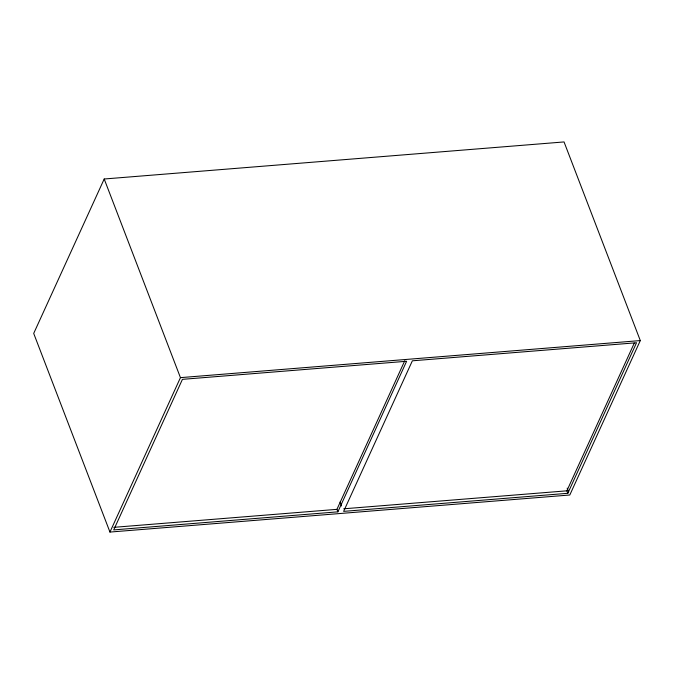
<?xml version="1.0" encoding="UTF-8"?>
<svg xmlns="http://www.w3.org/2000/svg" width="674" height="674" viewBox="0 0 674 674"><rect width="100%" height="100%" fill="white"/><g stroke="black" fill="none" stroke-linecap="round" stroke-linejoin="round"><path stroke-width="1.01" d="M104.2 178.998L33.7 333.419L109.955 532.064L569.8 495.002L640.3 340.581L564.045 141.936L104.2 178.998L180.447 377.642L109.955 532.064M337.885 511.836L406.624 361.272L182.443 379.344L113.712 529.907L337.885 511.836L336.933 509.35L404.796 360.7M567.811 493.301L636.542 342.746L412.37 360.809L343.63 511.372L567.811 493.301L566.859 490.824L634.285 343.117M180.447 377.642L640.3 340.581M113.805 527.338L336.933 509.35M343.723 508.803L566.859 490.824M567.171 488.153L568.679 492.071M340.041 502.02L341.549 505.947"/></g></svg>
